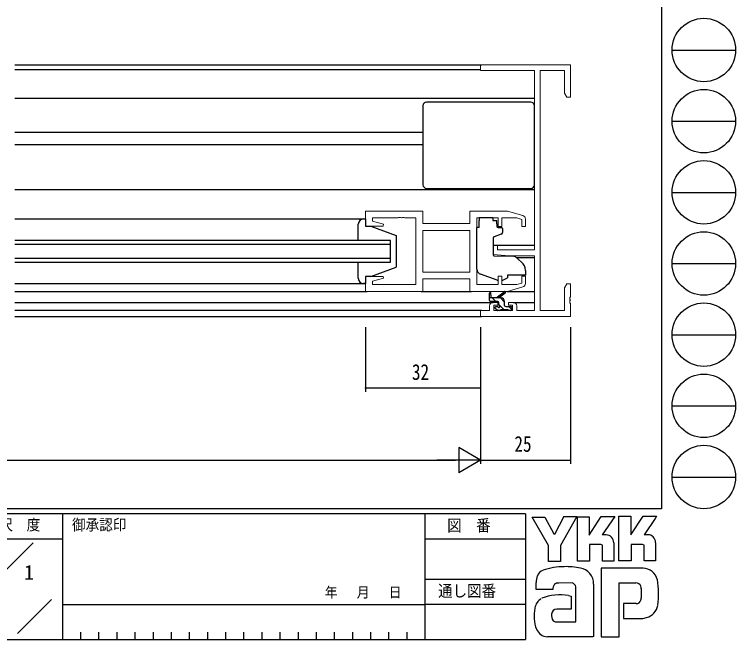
# Model space of a CAD drawing. Units: millimetres, scale not verified. Extents: x -397 to 397, y -282 to 282.
# Drawn here: x 196.2 to 396.7, y -282.1 to -108.2 of the extents above; entities that cross this region are included whole.
import ezdxf
from ezdxf.enums import TextEntityAlignment as Align

# ---------------------------------------------------------------- set-up
doc = ezdxf.new("R2010")
doc.units = ezdxf.units.MM
doc.header["$LTSCALE"] = 2
for name, color, linetype in [('0-1_USER1', 3, 'Continuous'), ('0-3_YKK_12', 2, 'Continuous'), ('0-4_YKK_13', 4, 'Continuous'), ('0-6_YKK_D', 6, 'Continuous'), ('0-7_YKK_ZWAK', 7, 'Continuous')]:
    doc.layers.add(name, color=color, linetype=linetype)
doc.layers.add('0-2_YKK_11', color=7, linetype='Continuous', lineweight=18)
doc.styles.add('ＭＳ ゴシック', font='')
doc.styles.get('ＭＳ ゴシック').set_extended_font_data('MS Gothic')

msp = doc.modelspace()

# ---------------------------------------------------------------- linework, layer by layer
at = {"layer": '0-2_YKK_11'}
msp.add_line((309.777, -179.837), (322.847, -179.837), dxfattribs=at)
for points in [[(342.407, -190.537), (342.407, -123.797), (349.147, -123.797), (349.147, -130.075), (349.777, -131.167), (350.777, -131.167), (350.777, -122.167), (325.777, -122.167), (325.777, -123.797), (340.777, -123.797), (340.777, -173.667), (330.477, -173.667), (330.477, -172.367), (329.277, -172.367), (329.277, -174.973), (333.777, -175.367), (340.777, -175.367), (340.777, -190.537), (335.877, -190.537), (335.877, -189.267)], [(337.564, -164.153), (333.277, -162.867), (322.777, -162.867), (322.777, -166.367), (309.777, -166.367), (309.777, -162.867), (293.777, -162.867), (293.777, -167.067), (298.737, -167.067), (298.806, -166.544), (295.707, -165.714), (295.707, -164.797), (302.819, -164.797), (303.002, -164.677), (303.552, -164.677), (303.735, -164.797), (303.819, -164.797), (304.002, -164.677), (304.552, -164.677), (304.735, -164.797), (307.777, -164.797), (307.777, -183.337), (295.707, -183.337), (295.707, -182.419), (298.806, -181.589), (298.737, -181.067), (293.777, -181.067), (293.777, -185.267), (309.777, -185.267), (309.777, -181.767), (322.777, -181.767), (322.777, -185.267), (333.277, -185.267), (337.564, -183.98)], [(324.777, -183.337), (324.777, -164.797), (330.677, -164.797), (330.677, -167.167), (331.677, -167.167), (331.677, -164.797), (335.882, -164.797), (337.277, -165.215), (337.277, -167.167), (338.277, -167.167), (338.277, -165.111)], [(338.277, -183.022), (338.277, -180.967), (337.277, -180.967), (337.277, -182.918), (335.882, -183.337), (331.677, -183.337), (331.677, -180.967), (330.677, -180.967), (330.677, -183.337), (324.777, -183.337)], [(328.277, -189.267), (328.277, -190.537), (325.777, -190.537), (325.777, -192.167), (350.777, -192.167), (350.777, -188.625), (350.657, -188.441), (350.657, -187.892), (350.777, -187.708), (350.777, -187.625), (350.657, -187.441), (350.657, -186.892), (350.777, -186.708), (350.777, -183.167), (349.777, -183.167), (349.147, -184.258), (349.147, -190.537), (342.407, -190.537)], [(334.877, -188.267), (333.577, -188.267), (333.577, -189.067), (334.677, -189.067), (334.677, -190.537), (329.477, -190.537), (329.477, -189.067), (330.577, -189.067), (330.577, -188.267), (329.277, -188.267)]]:
    msp.add_lwpolyline(points, dxfattribs=at)
msp.add_lwpolyline([(309.777, -179.837), (322.847, -179.837), (322.847, -168.297), (309.777, -168.297)], close=True, dxfattribs=at)
for centre, start, end in [((337.277, -165.111), 359.99996, 73.30074), ((337.277, -183.022), 286.69926, 0.00004), ((329.277, -189.267), 90.00001, 179.99999), ((334.877, -189.267), 0.00001, 89.99999)]:
    msp.add_arc(centre, 1, start, end, dxfattribs=at)
at = {"layer": '0-3_YKK_12'}
for p, q in [((196.277, -122.167), (326.077, -122.167)), ((325.777, -123.567), (196.277, -123.567)), ((196.277, -131.467), (340.777, -131.467)), ((196.277, -140.967), (309.777, -140.967)), ((196.277, -144.367), (309.777, -144.367)), ((196.277, -156.867), (340.777, -156.867)), ((300.777, -171.067), (196.277, -171.067)), ((196.277, -172.067), (300.777, -172.067)), ((329.277, -172.367), (340.777, -172.367)), ((300.777, -176.067), (196.277, -176.067)), ((335.654, -175.767), (340.777, -175.767)), ((196.277, -185.267), (294.277, -185.267)), ((196.277, -188.267), (329.277, -188.267)), ((334.877, -188.267), (340.777, -188.267)), ((326.077, -190.537), (196.277, -190.537)), ((196.277, -192.167), (326.077, -192.167))]:
    msp.add_line(p, q, dxfattribs=at)
msp.add_lwpolyline([(196.277, -177.067), (300.777, -177.067), (300.777, -171.067)], dxfattribs=at)
at = {"layer": '0-4_YKK_13'}
for p, q in [((309.777, -133.567), (309.777, -155.567)), ((339.777, -132.567), (310.777, -132.567)), ((340.777, -155.567), (340.777, -133.567)), ((310.777, -156.567), (339.777, -156.567)), ((196.277, -165.067), (293.777, -165.067)), ((329.177, -164.797), (325.377, -164.797)), ((325.377, -164.797), (325.377, -165.467)), ((325.377, -166.467), (325.377, -165.467)), ((325.377, -167.467), (325.377, -166.467)), ((329.177, -164.797), (329.177, -165.467)), ((329.177, -165.467), (330.347, -165.467)), ((330.347, -166.467), (330.347, -165.467)), ((330.347, -166.467), (330.347, -167.167)), ((291.777, -171.067), (291.777, -166.567)), ((295.277, -167.067), (302.277, -169.667)), ((325.377, -167.467), (324.777, -167.467)), ((324.777, -179.022), (324.777, -167.467)), ((330.647, -167.467), (331.577, -167.467)), ((331.877, -167.767), (331.877, -168.816)), ((302.277, -169.667), (302.277, -178.467)), ((329.277, -170.463), (329.277, -175.069)), ((331.548, -169.286), (329.547, -170.014)), ((329.494, -175.368), (334.88, -175.415)), ((335.514, -175.649), (337.205, -177.069)), ((291.777, -181.567), (291.777, -177.067)), ((295.277, -181.067), (302.277, -178.467)), ((330.405, -182.107), (325.767, -180.433)), ((338.277, -179.367), (338.277, -180.667)), ((295.277, -181.067), (293.777, -181.067)), ((331.971, -182.073), (333.277, -181.464)), ((333.277, -180.967), (333.277, -181.464)), ((196.277, -183.067), (293.777, -183.067)), ((309.277, -185.267), (323.277, -185.267)), ((309.277, -185.267), (323.277, -185.267)), ((328.277, -187.737), (328.277, -185.737)), ((328.577, -185.91), (328.775, -187.037)), ((330.177, -187.037), (332.395, -185.354)), ((330.777, -187.037), (332.596, -185.636)), ((333.203, -185.267), (340.777, -185.267)), ((333.203, -185.267), (340.777, -185.267)), ((331.477, -187.037), (328.277, -187.037)), ((330.577, -188.037), (328.577, -188.037)), ((330.052, -188.037), (329.052, -187.037)), ((330.877, -188.976), (330.877, -188.337)), ((332.477, -188.217), (331.297, -187.037)), ((332.477, -189.137), (332.477, -188.037)), ((330.365, -190.449), (329.865, -189.949)), ((330.077, -189.437), (330.416, -189.437)), ((332.352, -190.337), (330.877, -188.862)), ((333.477, -190.337), (331.377, -190.337)), ((332.777, -189.437), (334.177, -189.437)), ((334.477, -190.217), (333.697, -189.437)), ((334.477, -189.737), (334.477, -190.237)), ((331.177, -190.537), (330.577, -190.537)), ((334.177, -190.537), (333.677, -190.537))]:
    msp.add_line(p, q, dxfattribs=at)
for points in [[(293.277, -165.067), (293.777, -165.067), (293.777, -167.067), (295.277, -167.067)], [(293.777, -181.067), (293.777, -183.067), (293.277, -183.067)], [(338.277, -180.667), (333.277, -180.667), (333.277, -180.967)]]:
    msp.add_lwpolyline(points, dxfattribs=at)
for centre, radius, start, end in [((310.777, -133.567), 1, 90, 180), ((339.777, -133.567), 1, 0, 90), ((310.777, -155.567), 1, 180, 270), ((339.777, -155.567), 1, 270, 0), ((293.277, -166.567), 1.5, 90, 180), ((330.647, -167.167), 0.3, 180, 270), ((331.577, -167.767), 0.3, 360, 90), ((329.777, -170.463), 0.5, 110, 180), ((331.377, -168.816), 0.5, 290, 360), ((329.577, -175.069), 0.3, 180, 269.5), ((334.871, -176.415), 1, 50, 89.5), ((335.277, -179.367), 3, 360, 50), ((326.277, -179.022), 1.5, 180, 250.14674), ((293.277, -181.567), 1.5, 180, 270), ((330.745, -181.167), 1, 250.14674, 266.11316), ((331.548, -181.167), 1, 277.40692, 295), ((328.477, -185.737), 0.2, 300, 180), ((332.577, -185.437), 0.2, 275.58289, 155.58289), ((328.577, -187.737), 0.3, 180, 270), ((330.577, -188.337), 0.3, 0, 90), ((331.477, -188.037), 1, 0, 90), ((330.077, -189.737), 0.3, 90, 225), ((330.577, -190.237), 0.3, 225, 270), ((330.416, -189.737), 0.3, 33.05573, 90), ((330.877, -189.437), 0.25, 213.05573, 56.94427), ((331.177, -188.976), 0.3, 180, 236.94427), ((331.177, -190.337), 0.2, 270, 0), ((332.777, -189.137), 0.3, 180, 270), ((333.677, -190.337), 0.2, 180, 270), ((334.177, -189.737), 0.3, 0, 90), ((334.177, -190.237), 0.3, 270, 0)]:
    msp.add_arc(centre, radius, start, end, dxfattribs=at)
at = {"layer": '0-6_YKK_D'}
for p, q in [((293.777, -195.167), (293.777, -213.167)), ((325.777, -195.167), (325.777, -233.167)), ((325.777, -195.167), (325.777, -233.167)), ((325.777, -195.167), (325.777, -213.167)), ((350.777, -195.167), (350.777, -233.167)), ((325.777, -212.167), (293.777, -212.167)), ((325.777, -232.167), (319.715, -228.667)), ((319.715, -228.667), (319.715, -235.667)), ((-167.223, -232.167), (318.777, -232.167)), ((325.777, -232.167), (313.652, -232.167)), ((325.777, -232.167), (319.715, -235.667)), ((325.777, -232.167), (350.777, -232.167))]:
    msp.add_line(p, q, dxfattribs=at)
for centre, start, end in [((293.777, -212.167), 0, 180), ((293.777, -212.167), 180, 0), ((325.777, -212.167), 0, 180), ((325.777, -212.167), 180, 0), ((350.777, -232.167), 0, 180), ((350.777, -232.167), 180, 0)]:
    msp.add_arc(centre, 0.106, start, end, dxfattribs=at)
at = {"layer": '0-7_YKK_ZWAK'}
for p, q in [((376.1, 279.325), (376.1, -245.675)), ((379.076, -118.079), (396.716, -118.079)), ((379.076, -137.875), (396.716, -137.875)), ((379.076, -157.671), (396.716, -157.671)), ((379.076, -177.467), (396.716, -177.467)), ((379.076, -197.263), (396.716, -197.263)), ((379.076, -217.059), (396.716, -217.059)), ((379.076, -236.855), (396.716, -236.855)), ((376.1, -245.675), (-393.9, -245.675)), ((338.3, -247.075), (-393.9, -247.075)), ((209.5, -247.075), (209.5, -282.075)), ((310.3, -247.075), (310.3, -282.075)), ((338.3, -247.075), (338.3, -282.075)), ((344.732, -255.874), (340.137, -247.981)), ((340.137, -247.981), (343.651, -247.981)), ((343.651, -247.981), (346.164, -252.684)), ((348.936, -247.873), (346.381, -252.847)), ((352.562, -247.873), (348.029, -255.901)), ((348.936, -247.873), (352.562, -247.873)), ((352.76, -260.307), (352.76, -247.9)), ((352.76, -247.9), (355.976, -247.9)), ((355.976, -252.999), (359.355, -247.846)), ((355.976, -247.9), (355.976, -252.999)), ((359.355, -247.846), (363.18, -247.846)), ((363.18, -247.846), (359.64, -252.982)), ((364.274, -260.199), (364.274, -247.792)), ((364.274, -247.792), (367.545, -247.792)), ((367.545, -252.984), (370.978, -247.792)), ((367.545, -247.792), (367.545, -252.984)), ((370.978, -247.792), (374.762, -247.792)), ((374.383, -248.441), (371.261, -252.901)), ((374.762, -247.792), (374.383, -248.441)), ((346.164, -252.684), (346.381, -252.847)), ((189.484, -254.075), (209.5, -254.075)), ((310.3, -254.075), (338.3, -254.075)), ((360.679, -252.982), (359.64, -252.982)), ((372.301, -252.901), (371.261, -252.901)), ((191.67, -264.812), (201.364, -255.118)), ((344.732, -260.334), (344.732, -255.874)), ((348.029, -255.901), (348.029, -260.334)), ((359.274, -255.658), (356.084, -255.658)), ((356.084, -255.658), (356.084, -260.307)), ((359.706, -255.82), (359.274, -255.658)), ((359.706, -260.226), (359.706, -255.82)), ((362.842, -255.144), (362.842, -260.226)), ((371.302, -260.172), (371.302, -255.793)), ((374.464, -255.144), (374.464, -260.172)), ((348.029, -260.334), (344.732, -260.334)), ((356.084, -260.307), (352.76, -260.307)), ((362.842, -260.226), (359.706, -260.226)), ((367.68, -260.199), (364.274, -260.199)), ((371.302, -260.121), (371.353, -260.172)), ((374.464, -260.172), (371.302, -260.172)), ((359.328, -262.172), (359.328, -281.282)), ((370.923, -262.172), (359.328, -262.172)), ((310.3, -265.275), (338.3, -265.275)), ((351.246, -266.28), (347.548, -266.35)), ((357.22, -266.659), (357.22, -281.255)), ((364.355, -281.282), (364.355, -266.334)), ((364.355, -266.334), (369.004, -266.334)), ((352.327, -277.146), (352.327, -267.416)), ((370.473, -267.832), (370.491, -270.466)), ((350.273, -269.848), (350.976, -270.01)), ((350.976, -270.01), (350.976, -273.605)), ((196.972, -280.42), (206.496, -270.897)), ((209.5, -272.275), (310.3, -272.275)), ((338.3, -272.275), (310.3, -272.275)), ((369.113, -272.065), (365.572, -272.065)), ((365.572, -272.065), (365.572, -276.2)), ((350.976, -273.605), (346.981, -273.61)), ((365.572, -276.2), (370.896, -276.2)), ((370.896, -276.2), (371.978, -275.957)), ((346.705, -277.146), (352.327, -277.146)), ((351.895, -277.146), (352.246, -277.146)), ((352.327, -277.145), (352.328, -277.146)), ((214.54, -279.975), (214.54, -282.075)), ((219.58, -279.975), (219.58, -282.075)), ((224.62, -279.975), (224.62, -282.075)), ((229.66, -279.975), (229.66, -282.075)), ((234.7, -279.975), (234.7, -282.075)), ((239.74, -279.975), (239.74, -282.075)), ((244.78, -279.975), (244.78, -282.075)), ((249.82, -279.975), (249.82, -282.075)), ((254.86, -279.975), (254.86, -282.075)), ((259.9, -279.975), (259.9, -282.075)), ((264.94, -279.975), (264.94, -282.075)), ((269.98, -279.975), (269.98, -282.075)), ((275.02, -279.975), (275.02, -282.075)), ((280.06, -279.975), (280.06, -282.075)), ((285.1, -279.975), (285.1, -282.075)), ((290.14, -279.975), (290.14, -282.075)), ((295.18, -279.975), (295.18, -282.075)), ((300.22, -279.975), (300.22, -282.075)), ((305.26, -279.975), (305.26, -282.075)), ((-393.9, -282.075), (338.3, -282.075)), ((345.867, -281.336), (344.38, -281.336)), ((356.895, -281.309), (345.867, -281.336)), ((357.22, -281.255), (356.895, -281.309)), ((359.328, -281.282), (363.571, -281.282)), ((363.571, -281.282), (364.355, -281.282))]:
    msp.add_line(p, q, dxfattribs=at)
for points in [[(371.302, -255.793), (370.869, -255.631), (367.68, -255.631), (367.68, -260.199)], [(345.867, -268.145), (341.218, -268.145), (341.218, -266.216)]]:
    msp.add_lwpolyline(points, dxfattribs=at)
for centre in [(387.896, -118.079), (387.896, -137.875), (387.896, -157.671), (387.896, -177.467), (387.896, -197.263), (387.896, -217.059), (387.896, -236.855)]:
    msp.add_circle(centre, 8.82, dxfattribs=at)
for centre, radius, start, end in [((360.679, -255.144), 2.163, 0.00166, 89.99604), ((372.3, -255.063), 2.163, 0.00166, 89.99604), ((349.022, -279.476), 17.68, 89.89165, 109.30848), ((349.541, -282.538), 20.748, 78.7801, 91.46938), ((352.83, -266.572), 4.449, 40.66422, 80.31694), ((370.772, -266.516), 4.341, 14.44572, 87.08746), ((346.259, -266.241), 5.037, 158.41083, 179.71775), ((343.906, -265.131), 2.444, 109.02127, 161.51264), ((352.609, -266.561), 4.612, 358.78059, 38.76563), ((347.975, -268.082), 2.109, 138.46382, 181.71359), ((347.415, -268.046), 1.701, 85.50551, 126.78038), ((350.756, -267.829), 1.625, 14.7552, 72.44995), ((369.165, -267.554), 1.229, 16.43123, 96.91661), ((354.466, -269.263), 20.86, 350.99027, 10.67625), ((366.831, -268.283), 3.673, 4.93423, 17.03552), ((344.727, -274.003), 3.908, 121.82711, 169.08475), ((347.82, -282.929), 13.309, 79.38098, 112.05825), ((366.81, -270.116), 3.697, 343.6902, 354.75362), ((369.114, -270.759), 1.306, 269.95468, 342.90145), ((370.835, -271.82), 4.291, 285.44291, 349.90448), ((351.749, -275.47), 11.082, 168.76372, 199.80079), ((346.99, -275.055), 1.445, 90.33953, 178.03639), ((347.882, -275.403), 2.369, 171.08203, 216.71923), ((346.95, -275.64), 1.526, 230.9728, 260.75491), ((344.74, -277.518), 3.823, 207.31435, 263.59464)]:
    msp.add_arc(centre, radius, start, end, dxfattribs=at)

# ---------------------------------------------------------------- texts
at = {"layer": '0-1_USER1', "style": 'ＭＳ ゴシック'}
msp.add_text('1', height=4.106, dxfattribs=at).set_placement((198.833, -266.675), align=Align.BOTTOM_LEFT)
at = {"layer": '0-6_YKK_D', "style": 'ＭＳ ゴシック', "width": 0.8}
for s, p in [('32', (306.695, -211.167)), ('25', (335.195, -231.167))]:
    msp.add_text(s, height=4.399, dxfattribs=at).set_placement(p, align=Align.BOTTOM_LEFT)
at = {"layer": '0-7_YKK_ZWAK', "style": 'ＭＳ ゴシック', "width": 0.9}
for s, height, p in [('尺  度', 3.079, (192.012, -252.612)), ('御承認印', 3.079, (212.167, -252.608)), ('図\u3000番', 3.284, (316.498, -252.937)), ('通し図番', 3.284, (313.979, -271.16)), ('年   月   日', 2.903, (282.476, -271.244))]:
    msp.add_text(s, height=height, dxfattribs=at).set_placement(p, align=Align.BOTTOM_LEFT)

doc.saveas('drawing.dxf')
